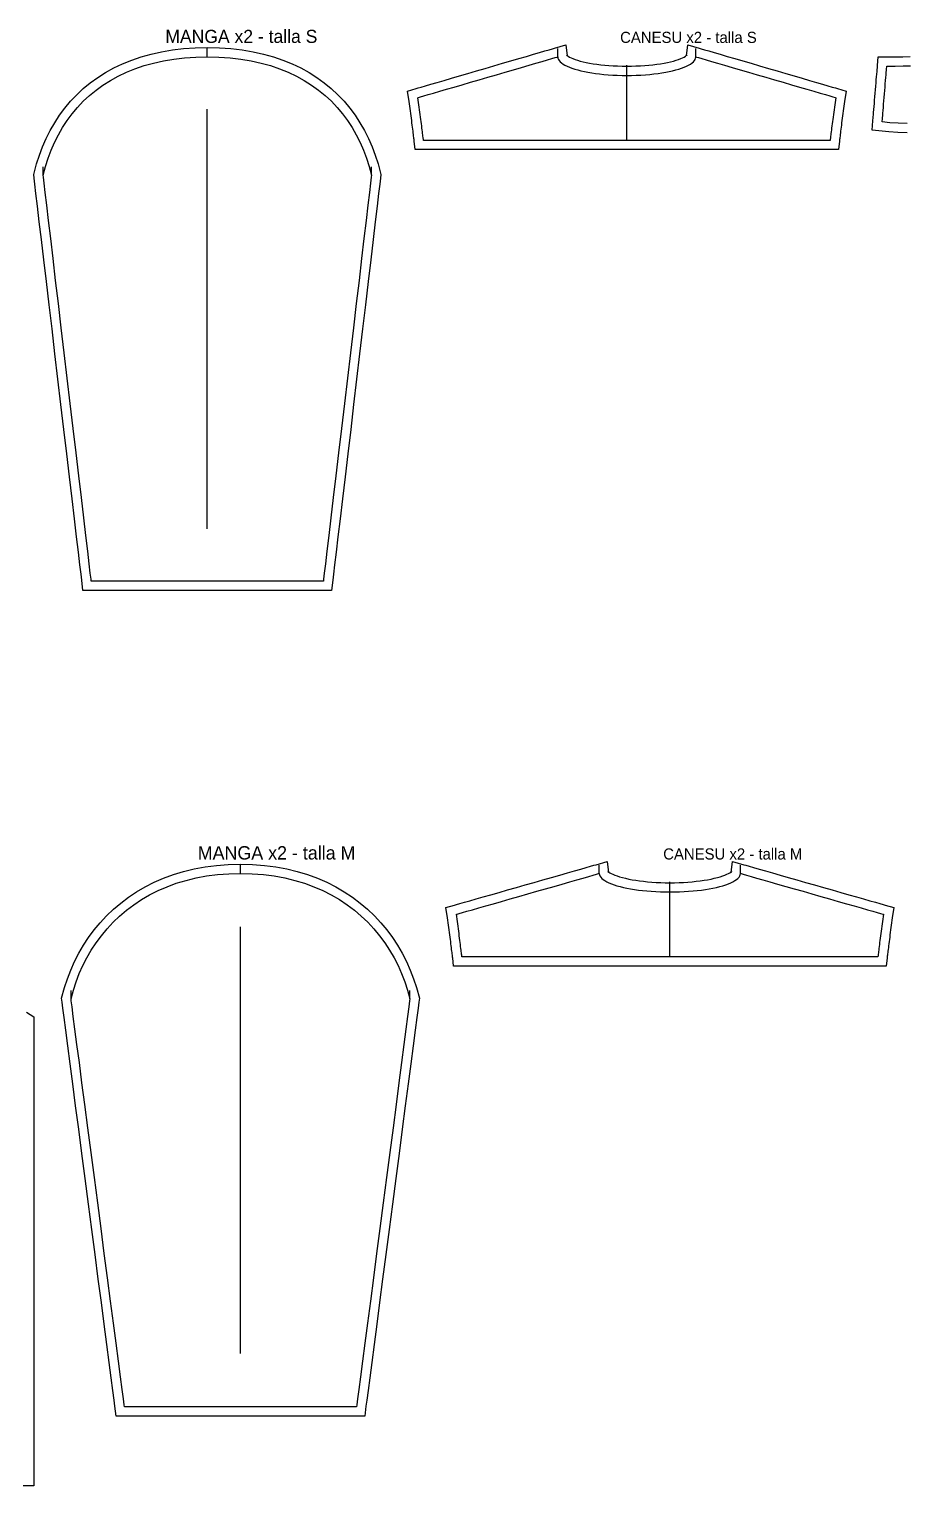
# Model space of a CAD drawing. Header units: centimetres. Extents: x -1 to 372, y -344 to 3.
# Drawn here: x 93 to 187.5, y -154 to 3 of the extents above; entities that cross this region are included whole.
import ezdxf

# ---------------------------------------------------------------- set-up
doc = ezdxf.new("R2010")
doc.units = ezdxf.units.CM
for name, color, linetype in [('15_SeamAllowance', 4, 'CONTINUOUS'), ('1_Boundary', 7, 'CONTINUOUS'), ('4_Notch', 1, 'CONTINUOUS'), ('5_Grainline', 3, 'CONTINUOUS'), ('8_Text', 7, 'CONTINUOUS')]:
    doc.layers.add(name, color=color, linetype=linetype)

msp = doc.modelspace()

# ---------------------------------------------------------------- linework, layer by layer
at = {"layer": '15_SeamAllowance'}
for points in [[(112.18, 1.0002), (113.4783, 0.9718), (114.731, 0.8873), (115.9386, 0.7478), (117.1013, 0.5543), (118.2191, 0.308), (119.292, 0.01), (120.3201, -0.3386), (121.303, -0.7365), (122.2408, -1.1824), (123.1332, -1.675), (123.9799, -2.2126), (124.7807, -2.7938), (125.5354, -3.4167), (126.244, -4.0797), (126.9065, -4.7809), (127.5228, -5.5184), (128.0932, -6.2903), (128.6179, -7.0947), (129.0973, -7.9299), (129.5318, -8.794), (129.9219, -9.6852), (130.2682, -10.6019), (130.5711, -11.5426), (130.8758, -12.6699), (130.8268, -13.0834), (130.7511, -13.7228), (130.6305, -14.742), (130.4694, -16.103), (130.2723, -17.7679), (130.0437, -19.6987), (129.7881, -21.8573), (129.5101, -24.2059), (129.2141, -26.7064), (128.9046, -29.3209), (128.5861, -32.0113), (128.2631, -34.7397), (127.9401, -37.4681), (127.6216, -40.1585), (127.312, -42.773), (127.016, -45.2735), (126.738, -47.6221), (126.4824, -49.7807), (126.2539, -51.7115), (126.0568, -53.3764), (125.8956, -54.7374), (125.775, -55.7566), (125.6993, -56.396), (125.5686, -57.5), (124.5534, -57.5), (124.1881, -57.5), (123.6058, -57.5), (122.8281, -57.5), (121.8769, -57.5), (120.7738, -57.5), (119.5404, -57.5), (118.1985, -57.5), (116.7698, -57.5), (115.2761, -57.5), (113.7389, -57.5), (112.18, -57.5), (110.6211, -57.5), (109.0839, -57.5), (107.5902, -57.5), (106.1615, -57.5), (104.8196, -57.5), (103.5863, -57.5), (102.4831, -57.5), (101.5319, -57.5), (100.7542, -57.5), (100.1719, -57.5), (99.8066, -57.5), (98.7914, -57.5), (98.6607, -56.396), (98.585, -55.7566), (98.4644, -54.7374), (98.3032, -53.3764), (98.1061, -51.7115), (97.8776, -49.7807), (97.622, -47.6221), (97.344, -45.2735), (97.048, -42.773), (96.7384, -40.1585), (96.4199, -37.4681), (96.0969, -34.7397), (95.7739, -32.0113), (95.4554, -29.3209), (95.1459, -26.7064), (94.8499, -24.2059), (94.5719, -21.8573), (94.3163, -19.6987), (94.0877, -17.7679), (93.8906, -16.103), (93.7295, -14.742), (93.6089, -13.7228), (93.5332, -13.0834), (93.4842, -12.6699), (93.7889, -11.5426), (94.0918, -10.6019), (94.4381, -9.6852), (94.8282, -8.794), (95.2627, -7.9299), (95.7421, -7.0947), (96.2668, -6.2903), (96.8372, -5.5184), (97.4535, -4.7809), (98.116, -4.0797), (98.8246, -3.4167), (99.5793, -2.7938), (100.3801, -2.2126), (101.2268, -1.675), (102.1192, -1.1824), (103.057, -0.7365), (104.0399, -0.3386), (105.068, 0.01), (106.1409, 0.308), (107.2587, 0.5543), (108.4214, 0.7478), (109.629, 0.8873), (110.8817, 0.9718)], [(157.36, -1), (157.8595, -0.9955), (158.3481, -0.9823), (158.8247, -0.9606), (159.2882, -0.9309), (159.7374, -0.8934), (160.1712, -0.8486), (160.5884, -0.7967), (160.9877, -0.7382), (161.3679, -0.6735), (161.7276, -0.6031), (162.0655, -0.5275), (162.38, -0.4474), (162.6695, -0.3636), (162.9322, -0.277), (163.1662, -0.1889), (163.3691, -0.101), (163.5386, -0.0159), (163.6718, 0.0629), (163.7663, 0.13), (163.8203, 0.1775), (163.8356, 0.195), (163.8208, 0.1711), (163.7949, 0.1013), (163.9409, 1.2897), (165.1466, 0.9376), (165.3668, 0.8733), (165.7178, 0.7709), (166.1866, 0.634), (166.76, 0.4666), (167.425, 0.2724), (168.1684, 0.0553), (168.9773, -0.1808), (169.8385, -0.4323), (170.739, -0.6952), (171.6656, -0.9657), (172.6053, -1.2401), (173.545, -1.5144), (174.4716, -1.785), (175.372, -2.0479), (176.2332, -2.2993), (177.0421, -2.5355), (177.7856, -2.7526), (178.4506, -2.9467), (179.024, -3.1142), (179.4927, -3.251), (179.8438, -3.3535), (180.064, -3.4178), (180.977, -3.6844), (180.812, -4.7979), (180.775, -5.0526), (180.7383, -5.3112), (180.702, -5.5721), (180.6661, -5.8339), (180.6308, -6.0953), (180.5963, -6.3547), (180.5627, -6.6108), (180.5301, -6.8622), (180.4987, -7.1075), (180.4685, -7.3453), (180.4398, -7.5741), (180.4126, -7.7925), (180.3871, -7.9993), (180.3634, -8.1929), (180.3416, -8.372), (180.322, -8.5351), (180.3045, -8.681), (180.2894, -8.8082), (180.2767, -8.9152), (180.2667, -9.0008), (180.2593, -9.0635), (180.2549, -9.1019), (180.1509, -10), (179.1491, -10), (178.8291, -10), (178.319, -10), (177.6378, -10), (176.8045, -10), (175.8381, -10), (174.7577, -10), (173.5822, -10), (172.3307, -10), (171.0222, -10), (169.6756, -10), (168.31, -10), (166.9444, -10), (165.5978, -10), (164.2893, -10), (163.0378, -10), (161.8623, -10), (160.7819, -10), (159.8155, -10), (158.9822, -10), (158.301, -10), (157.7909, -10), (157.4709, -10), (157.36, -10), (157.2491, -10), (156.9291, -10), (156.419, -10), (155.7378, -10), (154.9045, -10), (153.9381, -10), (152.8577, -10), (151.6822, -10), (150.4307, -10), (149.1222, -10), (147.7756, -10), (146.41, -10), (145.0444, -10), (143.6978, -10), (142.3893, -10), (141.1378, -10), (139.9623, -10), (138.8819, -10), (137.9155, -10), (137.0822, -10), (136.401, -10), (135.8909, -10), (135.5709, -10), (134.5691, -10), (134.4651, -9.1019), (134.4607, -9.0635), (134.4533, -9.0008), (134.4433, -8.9152), (134.4306, -8.8082), (134.4155, -8.681), (134.398, -8.5351), (134.3784, -8.372), (134.3566, -8.1929), (134.3329, -7.9993), (134.3074, -7.7925), (134.2802, -7.5741), (134.2515, -7.3453), (134.2213, -7.1075), (134.1899, -6.8622), (134.1573, -6.6108), (134.1237, -6.3547), (134.0892, -6.0953), (134.0539, -5.8339), (134.018, -5.5721), (133.9817, -5.3112), (133.945, -5.0526), (133.908, -4.7979), (133.743, -3.6844), (134.656, -3.4178), (134.8762, -3.3535), (135.2273, -3.251), (135.696, -3.1142), (136.2694, -2.9467), (136.9344, -2.7526), (137.6779, -2.5355), (138.4868, -2.2993), (139.348, -2.0479), (140.2484, -1.785), (141.175, -1.5144), (142.1147, -1.2401), (143.0544, -0.9657), (143.981, -0.6952), (144.8815, -0.4323), (145.7427, -0.1808), (146.5516, 0.0553), (147.295, 0.2724), (147.96, 0.4666), (148.5334, 0.634), (149.0022, 0.7709), (149.3532, 0.8733), (149.5734, 0.9376), (150.7791, 1.2897), (150.9251, 0.1013), (150.8992, 0.1711), (150.8844, 0.195), (150.8997, 0.1775), (150.9537, 0.13), (151.0482, 0.0629), (151.1814, -0.0159), (151.3509, -0.101), (151.5538, -0.1889), (151.7878, -0.277), (152.0505, -0.3636), (152.34, -0.4474), (152.6545, -0.5275), (152.9924, -0.6031), (153.3521, -0.6735), (153.7323, -0.7382), (154.1316, -0.7967), (154.5488, -0.8486), (154.9826, -0.8934), (155.4318, -0.9309), (155.8953, -0.9606), (156.3719, -0.9823), (156.8605, -0.9955)], [(115.75, -86.9997), (117.0571, -87.0323), (118.3235, -87.1289), (119.5489, -87.2876), (120.7329, -87.5066), (121.8749, -87.784), (122.9745, -88.1178), (124.031, -88.5061), (125.0439, -88.9466), (126.0127, -89.4374), (126.9367, -89.9763), (127.8155, -90.5609), (128.6486, -91.189), (129.4356, -91.8584), (130.176, -92.5665), (130.8696, -93.3112), (131.516, -94.0901), (132.1151, -94.9008), (132.6667, -95.741), (133.1706, -96.6084), (133.6267, -97.5008), (134.0349, -98.4159), (134.3951, -99.3515), (134.7073, -100.3055), (135.0176, -101.4451), (134.9624, -101.8666), (134.8784, -102.5094), (134.7445, -103.5339), (134.5656, -104.9021), (134.3469, -106.5757), (134.0931, -108.5167), (133.8095, -110.6867), (133.5008, -113.0476), (133.1722, -115.5613), (132.8287, -118.1895), (132.4751, -120.894), (132.1166, -123.6368), (131.758, -126.3795), (131.4045, -129.0841), (131.0609, -131.7123), (130.7323, -134.2259), (130.4237, -136.5868), (130.14, -138.7569), (129.8863, -140.6978), (129.6675, -142.3714), (129.4886, -143.7396), (129.3547, -144.7642), (129.2707, -145.4069), (129.1278, -146.5), (128.1234, -146.5), (127.7581, -146.5), (127.1758, -146.5), (126.3981, -146.5), (125.4469, -146.5), (124.3438, -146.5), (123.1104, -146.5), (121.7685, -146.5), (120.3398, -146.5), (118.8461, -146.5), (117.3089, -146.5), (115.75, -146.5), (114.1911, -146.5), (112.6539, -146.5), (111.1602, -146.5), (109.7315, -146.5), (108.3896, -146.5), (107.1563, -146.5), (106.0531, -146.5), (105.1019, -146.5), (104.3242, -146.5), (103.7419, -146.5), (103.3766, -146.5), (102.3722, -146.5), (102.2293, -145.4069), (102.1453, -144.7642), (102.0114, -143.7396), (101.8325, -142.3714), (101.6137, -140.6978), (101.36, -138.7569), (101.0763, -136.5868), (100.7677, -134.2259), (100.4391, -131.7123), (100.0955, -129.0841), (99.742, -126.3795), (99.3834, -123.6368), (99.0249, -120.894), (98.6713, -118.1895), (98.3278, -115.5613), (97.9992, -113.0476), (97.6905, -110.6867), (97.4069, -108.5167), (97.1531, -106.5757), (96.9344, -104.9021), (96.7555, -103.5339), (96.6216, -102.5094), (96.5376, -101.8666), (96.4824, -101.4451), (96.7927, -100.3055), (97.1049, -99.3515), (97.4651, -98.4159), (97.8733, -97.5008), (98.3294, -96.6084), (98.8333, -95.741), (99.3849, -94.9008), (99.984, -94.0901), (100.6304, -93.3112), (101.324, -92.5665), (102.0644, -91.8584), (102.8514, -91.189), (103.6845, -90.5609), (104.5633, -89.9763), (105.4873, -89.4374), (106.4561, -88.9466), (107.469, -88.5061), (108.5255, -88.1178), (109.6251, -87.784), (110.7671, -87.5066), (111.9511, -87.2876), (113.1765, -87.1289), (114.4429, -87.0323)], [(162, -89), (162.5004, -88.9955), (162.9917, -88.9823), (163.4725, -88.9606), (163.9417, -88.9308), (164.3979, -88.8933), (164.8397, -88.8483), (165.266, -88.7963), (165.6752, -88.7376), (166.066, -88.6727), (166.4368, -88.602), (166.7863, -88.526), (167.1126, -88.4454), (167.414, -88.3609), (167.6886, -88.2734), (167.9342, -88.1842), (168.1484, -88.0949), (168.3285, -88.008), (168.4714, -87.9269), (168.5739, -87.8571), (168.6338, -87.8068), (168.6517, -87.7872), (168.6356, -87.8119), (168.6062, -87.8876), (168.7571, -86.7192), (169.9527, -87.0608), (170.1777, -87.1251), (170.5364, -87.2275), (171.0155, -87.3644), (171.6014, -87.5318), (172.281, -87.726), (173.0407, -87.943), (173.8673, -88.1792), (174.7474, -88.4307), (175.6675, -88.6936), (176.6144, -88.9641), (177.5747, -89.2385), (178.535, -89.5128), (179.4819, -89.7834), (180.4021, -90.0463), (181.2821, -90.2977), (182.1087, -90.5339), (182.8685, -90.751), (183.548, -90.9451), (184.134, -91.1126), (184.613, -91.2494), (184.9717, -91.3519), (185.1967, -91.4162), (186.1177, -91.6793), (185.952, -92.7979), (185.915, -93.0526), (185.8783, -93.3112), (185.842, -93.5721), (185.8061, -93.8339), (185.7708, -94.0953), (185.7363, -94.3547), (185.7027, -94.6108), (185.6701, -94.8622), (185.6387, -95.1075), (185.6085, -95.3453), (185.5798, -95.5741), (185.5526, -95.7925), (185.5271, -95.9993), (185.5034, -96.1929), (185.4816, -96.372), (185.462, -96.5351), (185.4445, -96.681), (185.4294, -96.8082), (185.4167, -96.9152), (185.4067, -97.0008), (185.3993, -97.0635), (185.3949, -97.1019), (185.2909, -98), (184.2866, -98), (183.9593, -98), (183.4375, -98), (182.7407, -98), (181.8884, -98), (180.9, -98), (179.7949, -98), (178.5926, -98), (177.3125, -98), (175.9741, -98), (174.5968, -98), (173.2, -98), (171.8032, -98), (170.4259, -98), (169.0875, -98), (167.8074, -98), (166.6051, -98), (165.5, -98), (164.5116, -98), (163.6593, -98), (162.9625, -98), (162.4407, -98), (162.1134, -98), (162, -98), (161.8866, -98), (161.5593, -98), (161.0375, -98), (160.3407, -98), (159.4884, -98), (158.5, -98), (157.3949, -98), (156.1926, -98), (154.9125, -98), (153.5741, -98), (152.1968, -98), (150.8, -98), (149.4032, -98), (148.0259, -98), (146.6875, -98), (145.4074, -98), (144.2051, -98), (143.1, -98), (142.1116, -98), (141.2593, -98), (140.5625, -98), (140.0407, -98), (139.7134, -98), (138.7091, -98), (138.6051, -97.1019), (138.6007, -97.0635), (138.5933, -97.0008), (138.5833, -96.9152), (138.5706, -96.8082), (138.5555, -96.681), (138.538, -96.5351), (138.5184, -96.372), (138.4966, -96.1929), (138.4729, -95.9993), (138.4474, -95.7925), (138.4202, -95.5741), (138.3915, -95.3453), (138.3613, -95.1075), (138.3299, -94.8622), (138.2973, -94.6108), (138.2637, -94.3547), (138.2292, -94.0953), (138.1939, -93.8339), (138.158, -93.5721), (138.1217, -93.3112), (138.085, -93.0526), (138.048, -92.7979), (137.8823, -91.6793), (138.8033, -91.4162), (139.0283, -91.3519), (139.387, -91.2494), (139.866, -91.1126), (140.452, -90.9451), (141.1315, -90.751), (141.8913, -90.5339), (142.7179, -90.2977), (143.5979, -90.0463), (144.5181, -89.7834), (145.465, -89.5128), (146.4253, -89.2385), (147.3856, -88.9641), (148.3325, -88.6936), (149.2526, -88.4307), (150.1327, -88.1792), (150.9593, -87.943), (151.719, -87.726), (152.3986, -87.5318), (152.9845, -87.3644), (153.4636, -87.2275), (153.8223, -87.1251), (154.0473, -87.0608), (155.2429, -86.7192), (155.3938, -87.8876), (155.3644, -87.8119), (155.3483, -87.7872), (155.3662, -87.8068), (155.4261, -87.8571), (155.5286, -87.9269), (155.6715, -88.008), (155.8516, -88.0949), (156.0658, -88.1842), (156.3114, -88.2734), (156.586, -88.3609), (156.8874, -88.4454), (157.2137, -88.526), (157.5632, -88.602), (157.934, -88.6727), (158.3248, -88.7376), (158.734, -88.7963), (159.1603, -88.8483), (159.6021, -88.8933), (160.0583, -88.9308), (160.5275, -88.9606), (161.0083, -88.9823), (161.4996, -88.9955)]]:
    msp.add_lwpolyline(points, close=True, dxfattribs=at)
for points in [[(187.5499, -8.1938), (186.5439, -8.1583), (185.5971, -8.0917), (183.783, -7.8824), (183.866, -6.8866), (183.8733, -6.7989), (183.8849, -6.6591), (183.9005, -6.4725), (183.9195, -6.2442), (183.9416, -5.9795), (183.9662, -5.6834), (183.9931, -5.3614), (184.0217, -5.0185), (184.0515, -4.66), (184.0823, -4.2911), (184.1135, -3.917), (184.1446, -3.5428), (184.1754, -3.1739), (184.2053, -2.8154), (184.2338, -2.4725), (184.2607, -2.1505), (184.2853, -1.8545), (184.3074, -1.5897), (184.3264, -1.3614), (184.342, -1.1748), (184.3536, -1.035), (184.3609, -0.9473), (184.4395, -0.0042), (186.246, 0.004), (187.0883, 0.0157), (187.8926, 0.0344)], [(92.7054, -102.9526), (93.5, -103.4407), (93.5, -104.2481), (93.5, -104.9641), (93.5, -106.1055), (93.5, -107.6296), (93.5, -109.4941), (93.5, -111.6563), (93.5, -114.0736), (93.5, -116.7037), (93.5, -119.5039), (93.5, -122.4317), (93.5, -125.4446), (93.5, -128.5), (93.5, -131.5554), (93.5, -134.5683), (93.5, -137.4961), (93.5, -140.2963), (93.5, -142.9264), (93.5, -145.3438), (93.5, -147.5059), (93.5, -149.3704), (93.5, -150.8945), (93.5, -152.0359), (93.5, -152.7519), (93.5, -154), (92.3506, -154)]]:
    msp.add_lwpolyline(points, dxfattribs=at)
at = {"layer": '1_Boundary'}
for points in [[(112.18, 0), (113.4337, -0.0274), (114.6399, -0.1088), (115.7991, -0.2427), (116.9115, -0.4279), (117.9775, -0.6627), (118.9974, -0.946), (119.9716, -1.2764), (120.9004, -1.6523), (121.7841, -2.0725), (122.623, -2.5356), (123.4176, -3.0402), (124.1681, -3.5848), (124.8749, -4.1682), (125.5383, -4.7889), (126.1587, -5.4455), (126.7363, -6.1367), (127.2716, -6.8611), (127.7648, -7.6172), (128.2163, -8.4038), (128.6264, -9.2194), (128.9955, -10.0626), (129.3239, -10.9321), (129.612, -11.8264), (129.86, -12.7443), (129.8338, -12.9658), (129.7581, -13.6052), (129.6374, -14.6244), (129.4763, -15.9854), (129.2792, -17.6503), (129.0506, -19.5811), (128.7951, -21.7398), (128.517, -24.0883), (128.221, -26.5889), (127.9115, -29.2033), (127.593, -31.8937), (127.27, -34.6221), (126.947, -37.3505), (126.6285, -40.041), (126.319, -42.6554), (126.023, -45.1559), (125.7449, -47.5045), (125.4894, -49.6632), (125.2608, -51.5939), (125.0637, -53.2588), (124.9026, -54.6199), (124.7819, -55.6391), (124.7062, -56.2784), (124.68, -56.5), (124.5534, -56.5), (124.1881, -56.5), (123.6058, -56.5), (122.8281, -56.5), (121.8769, -56.5), (120.7738, -56.5), (119.5404, -56.5), (118.1985, -56.5), (116.7698, -56.5), (115.2761, -56.5), (113.7389, -56.5), (112.18, -56.5), (110.6211, -56.5), (109.0839, -56.5), (107.5902, -56.5), (106.1615, -56.5), (104.8196, -56.5), (103.5863, -56.5), (102.4831, -56.5), (101.5319, -56.5), (100.7542, -56.5), (100.1719, -56.5), (99.8066, -56.5), (99.68, -56.5), (99.6538, -56.2784), (99.5781, -55.6391), (99.4574, -54.6199), (99.2963, -53.2588), (99.0992, -51.5939), (98.8706, -49.6632), (98.6151, -47.5045), (98.337, -45.1559), (98.041, -42.6554), (97.7315, -40.041), (97.413, -37.3505), (97.09, -34.6221), (96.767, -31.8937), (96.4485, -29.2033), (96.139, -26.5889), (95.843, -24.0883), (95.5649, -21.7398), (95.3094, -19.5811), (95.0808, -17.6503), (94.8837, -15.9854), (94.7226, -14.6244), (94.6019, -13.6052), (94.5262, -12.9658), (94.5, -12.7443), (94.748, -11.8264), (95.0361, -10.9321), (95.3645, -10.0626), (95.7336, -9.2194), (96.1437, -8.4038), (96.5952, -7.6172), (97.0884, -6.8611), (97.6237, -6.1367), (98.2013, -5.4455), (98.8217, -4.7889), (99.4851, -4.1682), (100.1919, -3.5848), (100.9424, -3.0402), (101.737, -2.5356), (102.5759, -2.0725), (103.4596, -1.6523), (104.3884, -1.2764), (105.3626, -0.946), (106.3825, -0.6627), (107.4485, -0.4279), (108.5609, -0.2427), (109.7201, -0.1088), (110.9263, -0.0274), (112.18, 0)], [(157.36, -2), (157.8775, -1.9954), (158.3843, -1.9817), (158.8794, -1.9592), (159.3618, -1.9282), (159.8304, -1.8891), (160.2844, -1.8422), (160.7226, -1.7877), (161.1441, -1.7259), (161.5478, -1.6572), (161.9328, -1.5819), (162.298, -1.5002), (162.6425, -1.4125), (162.9652, -1.3191), (163.2651, -1.2202), (163.5413, -1.1162), (163.7926, -1.0074), (164.0181, -0.8941), (164.2169, -0.7766), (164.3878, -0.6551), (164.5299, -0.5301), (164.6422, -0.4018), (164.7236, -0.2704), (164.7732, -0.1364), (164.79, 0), (164.8663, -0.0223), (165.0865, -0.0866), (165.4375, -0.1891), (165.9063, -0.3259), (166.4797, -0.4933), (167.1447, -0.6875), (167.8882, -0.9046), (168.697, -1.1407), (169.5582, -1.3922), (170.4587, -1.6551), (171.3853, -1.9256), (172.325, -2.2), (173.2647, -2.4744), (174.1913, -2.7449), (175.0918, -3.0078), (175.953, -3.2593), (176.7618, -3.4954), (177.5053, -3.7125), (178.1703, -3.9067), (178.7437, -4.0741), (179.2125, -4.2109), (179.5635, -4.3134), (179.7837, -4.3777), (179.86, -4.4), (179.8225, -4.6529), (179.7852, -4.9106), (179.7481, -5.1719), (179.7114, -5.4352), (179.6752, -5.6992), (179.6397, -5.9625), (179.6049, -6.2237), (179.5711, -6.4815), (179.5383, -6.7344), (179.5067, -6.981), (179.4764, -7.22), (179.4475, -7.45), (179.4202, -7.6696), (179.3945, -7.8773), (179.3707, -8.0719), (179.3489, -8.2519), (179.3291, -8.4159), (179.3116, -8.5625), (179.2963, -8.6904), (179.2836, -8.7981), (179.2735, -8.8844), (179.2661, -8.9477), (179.2615, -8.9867), (179.26, -9), (179.1491, -9), (178.8291, -9), (178.319, -9), (177.6378, -9), (176.8045, -9), (175.8381, -9), (174.7577, -9), (173.5822, -9), (172.3307, -9), (171.0222, -9), (169.6756, -9), (168.31, -9), (166.9444, -9), (165.5978, -9), (164.2893, -9), (163.0378, -9), (161.8623, -9), (160.7819, -9), (159.8155, -9), (158.9822, -9), (158.301, -9), (157.7909, -9), (157.4709, -9), (157.36, -9), (157.2491, -9), (156.9291, -9), (156.419, -9), (155.7378, -9), (154.9045, -9), (153.9381, -9), (152.8577, -9), (151.6822, -9), (150.4307, -9), (149.1222, -9), (147.7756, -9), (146.41, -9), (145.0444, -9), (143.6978, -9), (142.3893, -9), (141.1378, -9), (139.9623, -9), (138.8819, -9), (137.9155, -9), (137.0822, -9), (136.401, -9), (135.8909, -9), (135.5709, -9), (135.46, -9), (135.4585, -8.9867), (135.4539, -8.9477), (135.4465, -8.8844), (135.4364, -8.7981), (135.4237, -8.6904), (135.4084, -8.5625), (135.3909, -8.4159), (135.3711, -8.2519), (135.3493, -8.0719), (135.3255, -7.8773), (135.2998, -7.6696), (135.2725, -7.45), (135.2436, -7.22), (135.2133, -6.981), (135.1817, -6.7344), (135.1489, -6.4815), (135.1151, -6.2237), (135.0803, -5.9625), (135.0448, -5.6992), (135.0086, -5.4352), (134.9719, -5.1719), (134.9348, -4.9106), (134.8975, -4.6529), (134.86, -4.4), (134.9363, -4.3777), (135.1565, -4.3134), (135.5075, -4.2109), (135.9763, -4.0741), (136.5497, -3.9067), (137.2147, -3.7125), (137.9582, -3.4954), (138.767, -3.2593), (139.6282, -3.0078), (140.5287, -2.7449), (141.4553, -2.4744), (142.395, -2.2), (143.3347, -1.9256), (144.2613, -1.6551), (145.1618, -1.3922), (146.023, -1.1407), (146.8318, -0.9046), (147.5753, -0.6875), (148.2403, -0.4933), (148.8137, -0.3259), (149.2825, -0.1891), (149.6335, -0.0866), (149.8537, -0.0223), (149.93, 0), (149.9468, -0.1364), (149.9964, -0.2704), (150.0778, -0.4018), (150.1901, -0.5301), (150.3322, -0.6551), (150.5031, -0.7766), (150.7019, -0.8941), (150.9274, -1.0074), (151.1788, -1.1162), (151.4549, -1.2202), (151.7548, -1.3191), (152.0775, -1.4125), (152.422, -1.5002), (152.7872, -1.5819), (153.1722, -1.6572), (153.5759, -1.7259), (153.9974, -1.7877), (154.4356, -1.8422), (154.8896, -1.8891), (155.3582, -1.9282), (155.8406, -1.9592), (156.3357, -1.9817), (156.8425, -1.9954), (157.36, -2)], [(115.75, -88), (117.0066, -88.0313), (118.2211, -88.124), (119.3936, -88.2758), (120.5237, -88.4849), (121.6114, -88.7491), (122.6565, -89.0664), (123.6588, -89.4347), (124.6181, -89.852), (125.5344, -90.3162), (126.4075, -90.8252), (127.2371, -91.3772), (128.0231, -91.9698), (128.7655, -92.6012), (129.4639, -93.2692), (130.1183, -93.9719), (130.7285, -94.7071), (131.2944, -95.4728), (131.8157, -96.2669), (132.2924, -97.0875), (132.7242, -97.9324), (133.111, -98.7995), (133.4527, -99.687), (133.7491, -100.5925), (134, -101.5143), (133.9709, -101.737), (133.8869, -102.3797), (133.7529, -103.4043), (133.5741, -104.7725), (133.3553, -106.4461), (133.1016, -108.387), (132.8179, -110.5571), (132.5093, -112.918), (132.1807, -115.4316), (131.8371, -118.0598), (131.4835, -120.7644), (131.125, -123.5071), (130.7665, -126.2499), (130.4129, -128.9544), (130.0693, -131.5826), (129.7407, -134.0963), (129.4321, -136.4572), (129.1484, -138.6272), (128.8947, -140.5682), (128.6759, -142.2418), (128.4971, -143.61), (128.3631, -144.6345), (128.2791, -145.2773), (128.25, -145.5), (128.1234, -145.5), (127.7581, -145.5), (127.1758, -145.5), (126.3981, -145.5), (125.4469, -145.5), (124.3438, -145.5), (123.1104, -145.5), (121.7685, -145.5), (120.3398, -145.5), (118.8461, -145.5), (117.3089, -145.5), (115.75, -145.5), (114.1911, -145.5), (112.6539, -145.5), (111.1602, -145.5), (109.7315, -145.5), (108.3896, -145.5), (107.1563, -145.5), (106.0531, -145.5), (105.1019, -145.5), (104.3242, -145.5), (103.7419, -145.5), (103.3766, -145.5), (103.25, -145.5), (103.2209, -145.2773), (103.1369, -144.6345), (103.0029, -143.61), (102.8241, -142.2418), (102.6053, -140.5682), (102.3516, -138.6272), (102.0679, -136.4572), (101.7593, -134.0963), (101.4307, -131.5826), (101.0871, -128.9544), (100.7335, -126.2499), (100.375, -123.5071), (100.0165, -120.7644), (99.6629, -118.0598), (99.3193, -115.4316), (98.9907, -112.918), (98.6821, -110.5571), (98.3984, -108.387), (98.1447, -106.4461), (97.9259, -104.7725), (97.7471, -103.4043), (97.6131, -102.3797), (97.5291, -101.737), (97.5, -101.5143), (97.7509, -100.5925), (98.0473, -99.687), (98.389, -98.7995), (98.7758, -97.9324), (99.2076, -97.0875), (99.6843, -96.2669), (100.2056, -95.4728), (100.7715, -94.7071), (101.3817, -93.9719), (102.0361, -93.2692), (102.7345, -92.6012), (103.4769, -91.9698), (104.2629, -91.3772), (105.0925, -90.8252), (105.9656, -90.3162), (106.8819, -89.852), (107.8412, -89.4347), (108.8435, -89.0664), (109.8886, -88.7491), (110.9763, -88.4849), (112.1064, -88.2758), (113.2789, -88.124), (114.4934, -88.0313), (115.75, -88)], [(162, -90), (162.5183, -89.9954), (163.0276, -89.9817), (163.5267, -89.9592), (164.0144, -89.9282), (164.4895, -89.8891), (164.9509, -89.8422), (165.3975, -89.7877), (165.8281, -89.7259), (166.2416, -89.6572), (166.6367, -89.5819), (167.0124, -89.5002), (167.3675, -89.4125), (167.7008, -89.3191), (168.0112, -89.2202), (168.2975, -89.1162), (168.5585, -89.0074), (168.7932, -88.8941), (169.0003, -88.7766), (169.1787, -88.6551), (169.3273, -88.5301), (169.4449, -88.4018), (169.5303, -88.2704), (169.5824, -88.1364), (169.6, -88), (169.678, -88.0223), (169.903, -88.0866), (170.2617, -88.1891), (170.7407, -88.3259), (171.3267, -88.4933), (172.0062, -88.6875), (172.766, -88.9046), (173.5926, -89.1407), (174.4727, -89.3922), (175.3928, -89.6551), (176.3397, -89.9256), (177.3, -90.2), (178.2603, -90.4744), (179.2072, -90.7449), (180.1273, -91.0078), (181.0074, -91.2593), (181.834, -91.4954), (182.5938, -91.7125), (183.2733, -91.9067), (183.8593, -92.0741), (184.3383, -92.2109), (184.697, -92.3134), (184.922, -92.3777), (185, -92.4), (184.9625, -92.6529), (184.9252, -92.9106), (184.8881, -93.1719), (184.8514, -93.4352), (184.8152, -93.6992), (184.7797, -93.9625), (184.7449, -94.2237), (184.7111, -94.4815), (184.6783, -94.7344), (184.6467, -94.981), (184.6164, -95.22), (184.5875, -95.45), (184.5602, -95.6696), (184.5345, -95.8773), (184.5107, -96.0719), (184.4889, -96.2519), (184.4691, -96.4159), (184.4516, -96.5625), (184.4363, -96.6904), (184.4236, -96.7981), (184.4135, -96.8844), (184.4061, -96.9477), (184.4015, -96.9867), (184.4, -97), (184.2866, -97), (183.9593, -97), (183.4375, -97), (182.7407, -97), (181.8884, -97), (180.9, -97), (179.7949, -97), (178.5926, -97), (177.3125, -97), (175.9741, -97), (174.5968, -97), (173.2, -97), (171.8032, -97), (170.4259, -97), (169.0875, -97), (167.8074, -97), (166.6051, -97), (165.5, -97), (164.5116, -97), (163.6593, -97), (162.9625, -97), (162.4407, -97), (162.1134, -97), (162, -97), (161.8866, -97), (161.5593, -97), (161.0375, -97), (160.3407, -97), (159.4884, -97), (158.5, -97), (157.3949, -97), (156.1926, -97), (154.9125, -97), (153.5741, -97), (152.1968, -97), (150.8, -97), (149.4032, -97), (148.0259, -97), (146.6875, -97), (145.4074, -97), (144.2051, -97), (143.1, -97), (142.1116, -97), (141.2593, -97), (140.5625, -97), (140.0407, -97), (139.7134, -97), (139.6, -97), (139.5985, -96.9867), (139.5939, -96.9477), (139.5865, -96.8844), (139.5764, -96.7981), (139.5637, -96.6904), (139.5484, -96.5625), (139.5309, -96.4159), (139.5111, -96.2519), (139.4893, -96.0719), (139.4655, -95.8773), (139.4398, -95.6696), (139.4125, -95.45), (139.3836, -95.22), (139.3533, -94.981), (139.3217, -94.7344), (139.2889, -94.4815), (139.2551, -94.2237), (139.2203, -93.9625), (139.1848, -93.6992), (139.1486, -93.4352), (139.1119, -93.1719), (139.0748, -92.9106), (139.0375, -92.6529), (139, -92.4), (139.078, -92.3777), (139.303, -92.3134), (139.6617, -92.2109), (140.1407, -92.0741), (140.7267, -91.9067), (141.4063, -91.7125), (142.166, -91.4954), (142.9926, -91.2593), (143.8727, -91.0078), (144.7928, -90.7449), (145.7397, -90.4744), (146.7, -90.2), (147.6603, -89.9256), (148.6072, -89.6551), (149.5273, -89.3922), (150.4074, -89.1407), (151.234, -88.9046), (151.9938, -88.6875), (152.6733, -88.4933), (153.2593, -88.3259), (153.7383, -88.1891), (154.097, -88.0866), (154.322, -88.0223), (154.4, -88), (154.4176, -88.1364), (154.4697, -88.2704), (154.5551, -88.4018), (154.6727, -88.5301), (154.8213, -88.6551), (154.9997, -88.7766), (155.2068, -88.8941), (155.4415, -89.0074), (155.7025, -89.1162), (155.9888, -89.2202), (156.2992, -89.3191), (156.6325, -89.4125), (156.9876, -89.5002), (157.3633, -89.5819), (157.7584, -89.6572), (158.1719, -89.7259), (158.6025, -89.7877), (159.0491, -89.8422), (159.5105, -89.8891), (159.9856, -89.9282), (160.4733, -89.9592), (160.9724, -89.9817), (161.4817, -89.9954), (162, -90)]]:
    msp.add_lwpolyline(points, close=True, dxfattribs=at)
msp.add_lwpolyline([(187.5711, -7.1939), (186.5966, -7.1595), (185.6896, -7.0957), (184.86, -7), (184.8625, -6.9696), (184.8698, -6.8819), (184.8815, -6.7422), (184.897, -6.5556), (184.9161, -6.3273), (184.9381, -6.0625), (184.9628, -5.7665), (184.9896, -5.4444), (185.0182, -5.1016), (185.0481, -4.7431), (185.0788, -4.3741), (185.11, -4), (185.1412, -3.6259), (185.1719, -3.2569), (185.2018, -2.8984), (185.2304, -2.5556), (185.2572, -2.2335), (185.2819, -1.9375), (185.3039, -1.6727), (185.323, -1.4444), (185.3385, -1.2578), (185.3502, -1.1181), (185.3575, -1.0304), (185.36, -1), (186.2552, -0.9959), (187.1068, -0.9841), (187.9204, -0.9652)], dxfattribs=at)
at = {"layer": '4_Notch'}
for p, q in [((112.18, 0), (112.18, 0.9)), ((149.93, 0), (149.93, 0.9)), ((164.79, 0), (164.79, 0.9)), ((157.36, -2), (157.36, -1.1)), ((157.36, -9), (157.36, -8.1)), ((94.5, -12.7443), (94.5, -11.8443)), ((129.86, -12.7443), (129.86, -11.8443)), ((115.75, -88), (115.75, -87.1)), ((154.4, -88), (154.4, -87.1)), ((169.6, -88), (169.6, -87.1)), ((162, -90), (162, -89.1)), ((162, -97), (162, -96.1)), ((97.5, -101.5143), (97.5, -100.6143)), ((134, -101.5143), (134, -100.6143))]:
    msp.add_line(p, q, dxfattribs=at)
at = {"layer": '5_Grainline'}
for p, q in [((157.36, -8.1), (157.36, -0.9)), ((112.18, -50.85), (112.18, -5.65)), ((162, -96.1), (162, -88.9)), ((115.75, -139.75), (115.75, -93.75))]:
    msp.add_line(p, q, dxfattribs=at)

# ---------------------------------------------------------------- texts
at = {"layer": '8_Text'}
for s, height, p in [('MANGA x2 - talla S', 1.4125, (107.66, 1.5)), ('CANESU x2 - talla S', 1.2, (156.64, 1.5)), ('MANGA x2 - talla M', 1.4375, (111.15, -86.5)), ('CANESU x2 - talla M', 1.2, (161.28, -86.5))]:
    msp.add_text(s, height=height, dxfattribs=at).set_placement(p)

doc.saveas('drawing.dxf')
